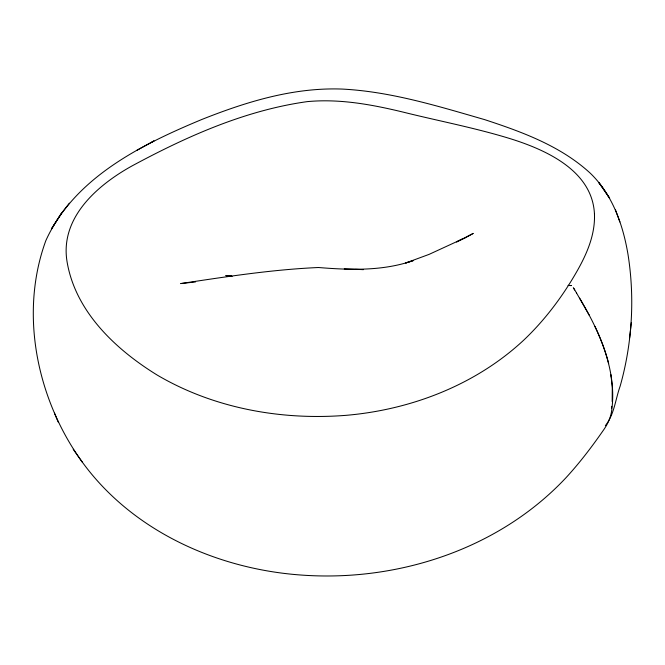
<?xml version="1.0" encoding="UTF-8"?>
<svg xmlns="http://www.w3.org/2000/svg" width="665" height="665" viewBox="0 0 665 665"><rect width="100%" height="100%" fill="white"/><g stroke="black" fill="none" stroke-linecap="round" stroke-linejoin="round"><path stroke-width="1" d="M605.35 425.675C614.302 414.603 615.441 399.216 620.154 386.149C632.199 343.506 634.917 298.302 628.018 254.529C623.022 224.828 612.532 194.687 590.379 173.299C560.803 146.034 522.274 131.961 484.694 119.642C438.193 106.242 391.311 91.67 342.675 89.093C293.98 87.148 246.782 101.612 202.019 119.401C141.421 144.596 74.38 177.655 45.852 240.589C18.928 314.079 37.248 399.981 82.443 462.316C132.842 531.485 217.746 569.265 301.727 575.084C398.086 582 499.058 549.041 565.94 477.786C579.248 463.322 591.243 447.678 602.465 431.552C607.004 425.342 610.603 418.443 611.659 410.729C615.79 381.685 607.261 352.467 594.926 326.39M611.501 408.26L611.692 406.34M612.174 401.519L612.282 387.038L610.919 374.836L611.11 375.991M629.639 337.754L631.318 322.583M61.438 213.257L51.413 228.976L61.438 213.257L69.401 203.158M464.403 238.353L466.107 237.38M466.996 236.881L473.256 233.415L456.589 241.952L463.488 238.544L429.041 254.396L405.7 262.991L413.156 260.638C382.649 271.195 350.131 270.081 318.469 267.513C272.234 269.549 226.399 276.682 180.697 283.573L195.46 281.952M151.878 142.086L153.981 140.922L136.957 150.282M355.376 269.408L363.456 269.591L344.279 268.893M230.622 276.316L225.776 275.551L229.616 276.374M231.794 276.291L229.001 275.51L231.994 276.349M573.313 287.654L574.76 289.998M73.216 449.291L82.443 462.316M573.745 288.369L576.588 293.032M576.513 292.941L589.323 315.318M579.631 298.153C591.784 318.759 602.831 340.322 608.675 363.647M54.488 413.156L58.146 421.984M615.424 209.708L619.855 221.944M594.46 214.13C595.3 235.684 585.998 255.884 575.358 274.071C561.268 298.236 544.153 320.746 523.845 340.039C475.766 384.852 411.369 409.673 346.374 415.309C281.312 420.521 213.814 408.385 157.198 375.068C115.627 349.457 75.17 311.528 66.974 261.187C60 217.339 97.805 184.804 132.302 165.776C186.931 136.333 245.327 110.282 307.222 101.629C339.64 98.57 371.976 104.563 403.364 112.169C439.1 121.055 475.375 127.913 510.595 138.786C546.381 149.999 592.49 170.863 594.46 214.13M571.218 285.576L568.218 285.418L571.218 285.576M602.532 187.588L598.799 182.518L609.655 198.237L602.532 187.588"/></g></svg>
